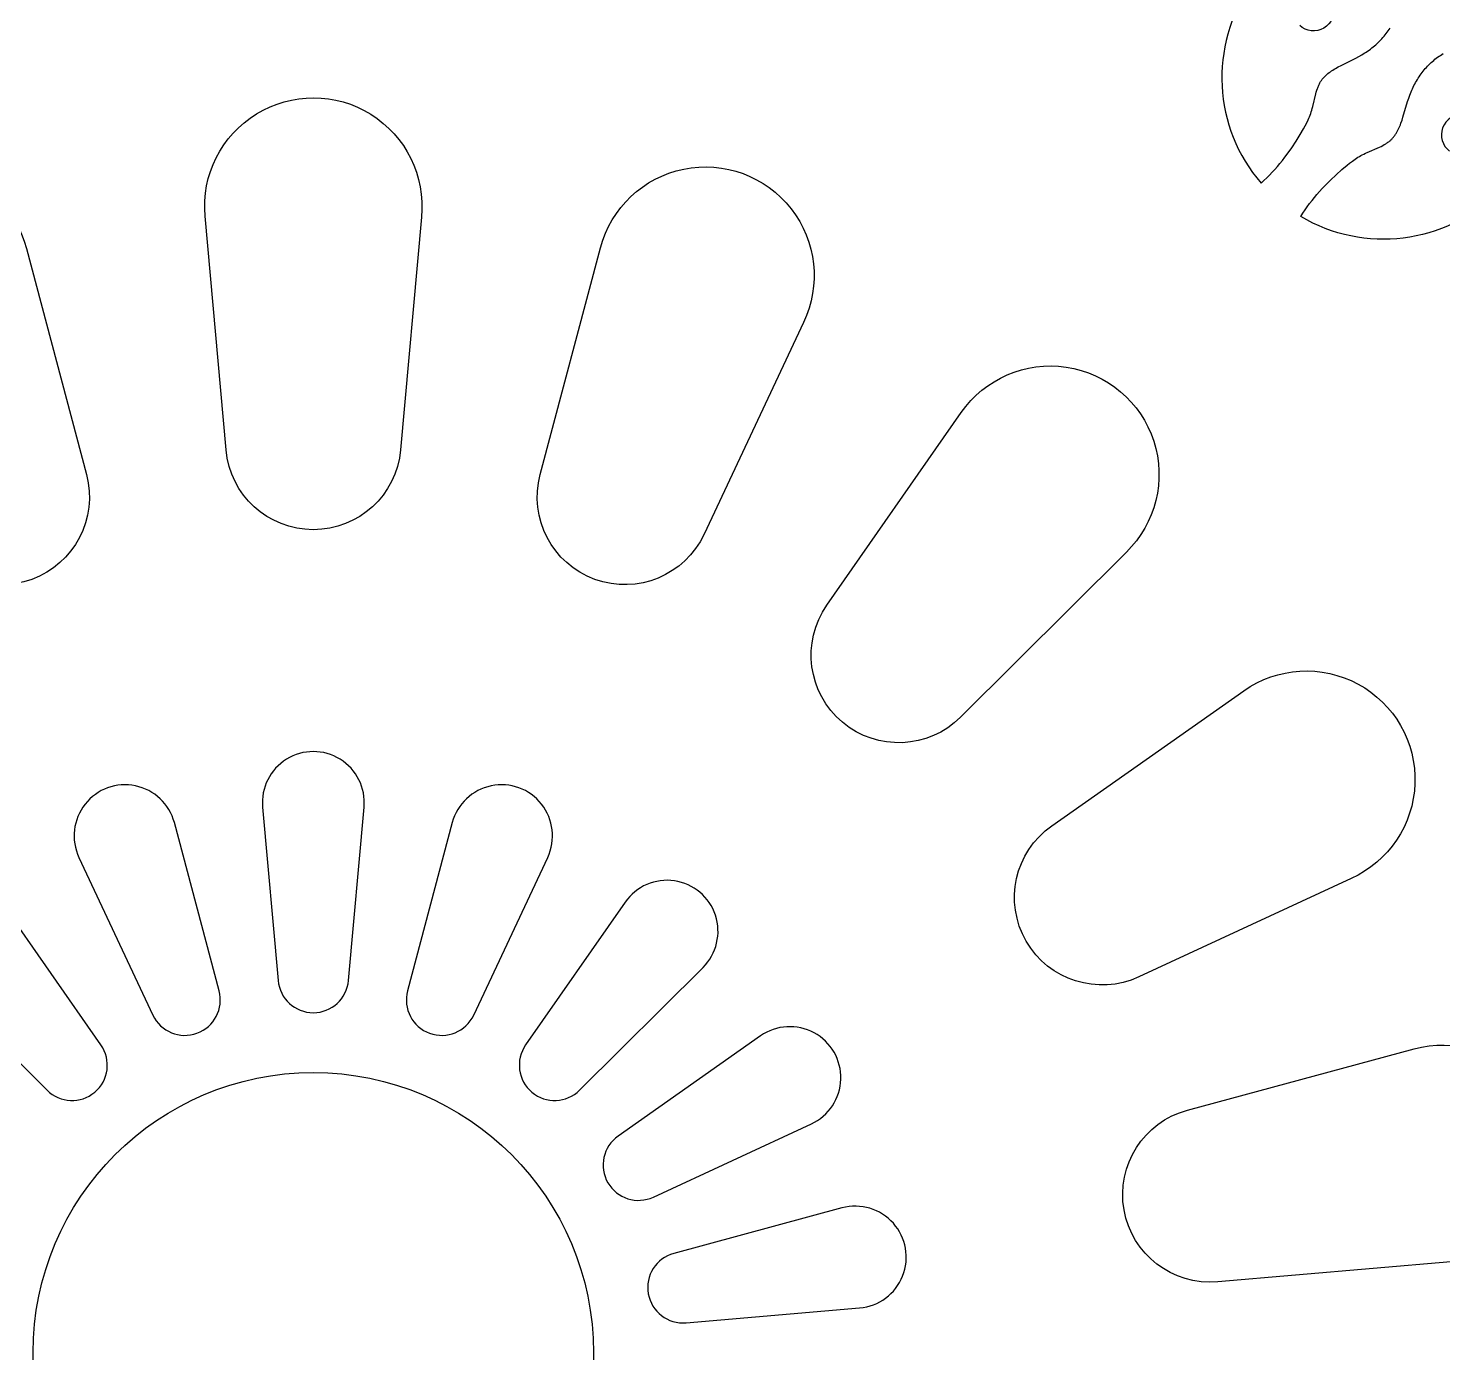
# Model space of a CAD drawing. Extents: x 55 to 271, y 60 to 279.
# Drawn here: x 150.4 to 211.7, y 169.2 to 226.6 of the extents above; entities that cross this region are included whole.
import ezdxf

# ---------------------------------------------------------------- set-up
doc = ezdxf.new("R2010")
doc.units = 0
doc.layers.get('0').update_dxf_attribs({"color": 1, "linetype": 'CONTINUOUS'})

msp = doc.modelspace()

# ---------------------------------------------------------------- linework, layer by layer
for points in [[(203.419, 228.501, 0.342621), (203.862, 219.922), (203.987, 220.037), (204.109, 220.155), (204.228, 220.275), (204.346, 220.398), (204.46, 220.524), (204.573, 220.652), (204.682, 220.782), (204.79, 220.914), (204.894, 221.049), (204.997, 221.185), (205.195, 221.462), (205.383, 221.746), (205.562, 222.034), (205.708, 222.286), (205.777, 222.413), (205.842, 222.543), (205.904, 222.674), (205.933, 222.741), (205.96, 222.808), (205.987, 222.877), (206.012, 222.946), (206.036, 223.015), (206.058, 223.086), (206.08, 223.164), (206.101, 223.244), (206.234, 223.802), (206.255, 223.879), (206.278, 223.955), (206.303, 224.029), (206.316, 224.065), (206.33, 224.101), (206.345, 224.137), (206.36, 224.172), (206.376, 224.206), (206.393, 224.239), (206.41, 224.272), (206.429, 224.305), (206.445, 224.331), (206.462, 224.358), (206.48, 224.383), (206.498, 224.409), (206.517, 224.433), (206.537, 224.458), (206.557, 224.482), (206.578, 224.505), (206.599, 224.528), (206.621, 224.551), (206.643, 224.573), (206.666, 224.595), (206.689, 224.616), (206.713, 224.637), (206.762, 224.679), (206.813, 224.719), (206.865, 224.757), (206.919, 224.795), (206.975, 224.831), (207.032, 224.867), (207.09, 224.902), (207.209, 224.969), (207.333, 225.035), (207.973, 225.353), (208.1, 225.421), (208.224, 225.491), (208.289, 225.53), (208.354, 225.571), (208.418, 225.612), (208.48, 225.655), (208.542, 225.698), (208.602, 225.743), (208.662, 225.788), (208.72, 225.835), (208.778, 225.882), (208.834, 225.931), (208.889, 225.981), (208.942, 226.031), (208.995, 226.083), (209.047, 226.135), (209.097, 226.188), (209.146, 226.243), (209.194, 226.298), (209.24, 226.354), (209.286, 226.412), (209.33, 226.47), (209.372, 226.529), (209.414, 226.589), (209.454, 226.649)], [(206.18, 228.288, -1.435159), (205.535, 226.766, -0.241668)], [(214.107, 219.533, -0.342621), (205.582, 218.479), (205.673, 218.622), (205.768, 218.763), (205.866, 218.902), (205.967, 219.038), (206.07, 219.173), (206.177, 219.306), (206.286, 219.436), (206.398, 219.565), (206.512, 219.692), (206.628, 219.816), (206.867, 220.059), (207.113, 220.294), (207.366, 220.521), (207.589, 220.708), (207.702, 220.798), (207.818, 220.884), (207.937, 220.968), (207.998, 221.008), (208.06, 221.047), (208.122, 221.085), (208.186, 221.122), (208.25, 221.157), (208.316, 221.191), (208.389, 221.227), (208.464, 221.261), (208.99, 221.489), (209.063, 221.523), (209.133, 221.559), (209.202, 221.596), (209.236, 221.616), (209.269, 221.635), (209.301, 221.656), (209.333, 221.677), (209.364, 221.699), (209.394, 221.721), (209.423, 221.744), (209.452, 221.768), (209.475, 221.789), (209.498, 221.81), (209.52, 221.832), (209.542, 221.855), (209.563, 221.878), (209.584, 221.901), (209.604, 221.925), (209.623, 221.949), (209.642, 221.974), (209.661, 222), (209.679, 222.025), (209.696, 222.052), (209.713, 222.078), (209.73, 222.106), (209.762, 222.161), (209.793, 222.218), (209.822, 222.276), (209.849, 222.336), (209.876, 222.397), (209.901, 222.459), (209.925, 222.523), (209.971, 222.652), (210.014, 222.785), (210.216, 223.471), (210.261, 223.607), (210.308, 223.742), (210.336, 223.813), (210.364, 223.884), (210.394, 223.954), (210.425, 224.023), (210.457, 224.091), (210.49, 224.158), (210.525, 224.225), (210.561, 224.29), (210.598, 224.355), (210.636, 224.419), (210.675, 224.482), (210.715, 224.543), (210.757, 224.604), (210.8, 224.664), (210.844, 224.723), (210.889, 224.781), (210.935, 224.837), (210.982, 224.893), (211.031, 224.947), (211.08, 225.001), (211.131, 225.053), (211.183, 225.104), (211.236, 225.154), (211.29, 225.203), (211.345, 225.25), (211.401, 225.297), (211.458, 225.342), (211.516, 225.386), (211.576, 225.428), (211.636, 225.469), (211.698, 225.509), (211.761, 225.548)], [(213.418, 222.215, 1.435159), (212.031, 221.315, 0.241668)]]:
    msp.add_lwpolyline(points, format="xyb")
for points in [[(166.559, 208.357, -0.914282), (158.997, 208.357), (158.087, 218.497, -1.098394), (167.465, 218.458)], [(152.943, 207.289, -0.914282), (145.837, 204.703), (141.514, 213.92, -1.098394), (150.34, 217.091)], [(179.718, 204.703, -0.914282), (172.612, 207.289), (175.226, 217.129, -1.098394), (184.025, 213.885)], [(190.835, 196.768, -0.914282), (185.042, 201.629), (190.863, 209.982, -1.098394), (198.022, 203.924)], [(198.567, 185.511, -0.914282), (194.786, 192.06), (203.113, 197.918, -1.098394), (207.768, 189.776)], [(164.979, 192.872, 1.093755), (160.577, 192.872), (161.252, 185.353, 0.914282), (164.304, 185.353)], [(156.754, 192.198, 1.093755), (152.618, 190.693), (155.824, 183.857, 0.914282), (158.692, 184.901)], [(172.938, 190.693, 1.093755), (168.801, 192.198), (166.863, 184.901, 0.914282), (169.732, 183.857)], [(149.256, 188.752, 1.093755), (145.884, 185.923), (151.235, 180.596, 0.914282), (153.573, 182.558)], [(179.671, 185.923, 1.093755), (176.299, 188.752), (171.983, 182.558, 0.914282), (174.321, 180.596)], [(184.367, 179.137, 1.093755), (182.166, 182.949), (175.991, 178.605, 0.914282), (177.518, 175.962)], [(201.982, 172.287, -0.914282), (200.669, 179.734), (210.498, 182.392, -1.098394), (212.087, 173.149)], [(186.459, 171.155, 1.093755), (185.695, 175.49), (178.406, 173.519, 0.914282), (178.937, 170.513)]]:
    msp.add_lwpolyline(points, format="xyb", close=True)
msp.add_circle((162.778, 169.214), 12.148)

doc.saveas('drawing.dxf')
